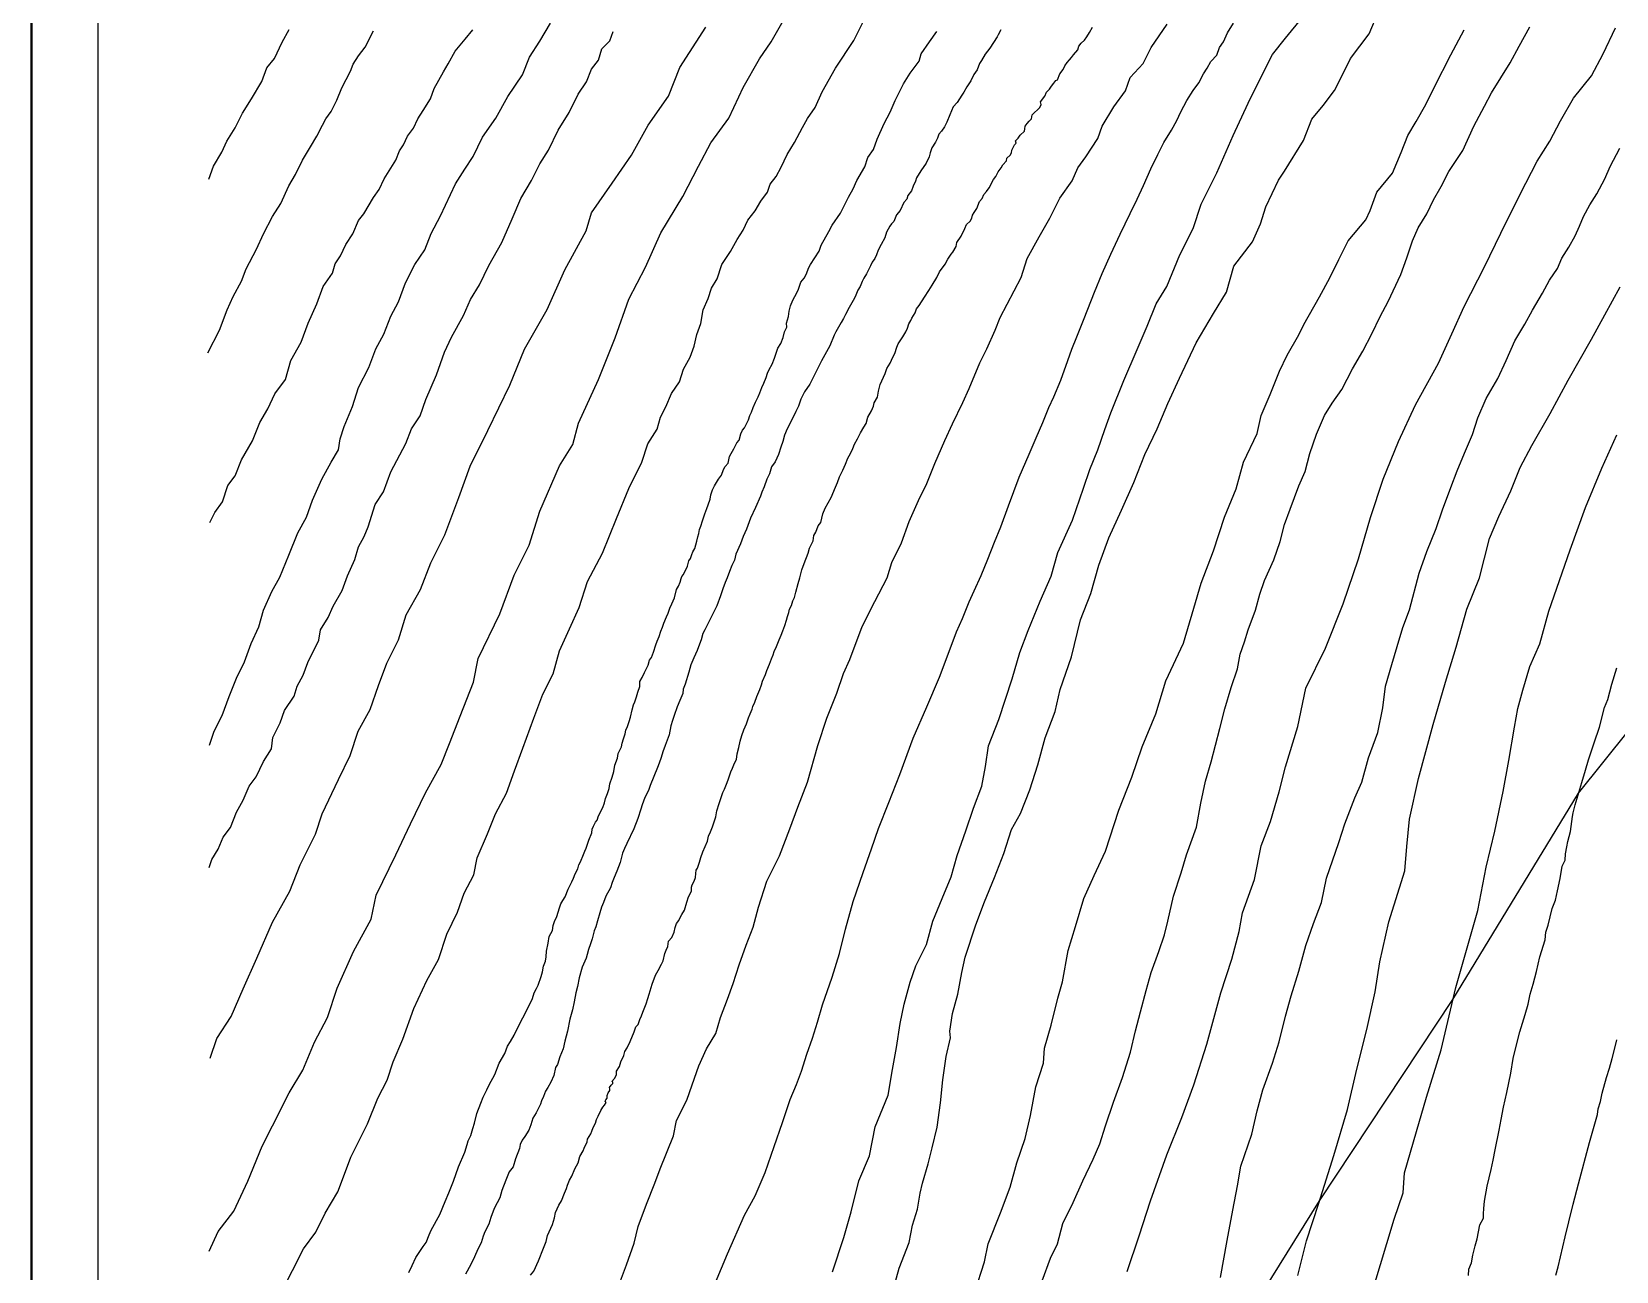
# Model space of a CAD drawing. Header units: millimetres. Extents: x 19067981 to 38137102, y 2652003 to 2652615.
# Drawn here: x 19068207.61 to 19068219.54, y 2652470.02 to 2652479.36 of the extents above; entities that cross this region are included whole.
import ezdxf

# ---------------------------------------------------------------- set-up
doc = ezdxf.new("R2010")
doc.units = ezdxf.units.MM

msp = doc.modelspace()

# ---------------------------------------------------------------- linework, layer by layer
at = {"color": 0, "lineweight": 40, "ltscale": 0.2}
msp.add_lwpolyline([(19068207.614, 2652493.739), (19068228.614, 2652493.739), (19068228.614, 2652464.039), (19068207.614, 2652464.039), (19068207.614, 2652493.739)], dxfattribs=at)
for points in [[(19068208.114, 2652465.013), (19068208.114, 2652493.532), (19068228.327, 2652493.532), (19068228.327, 2652465.013), (19068208.114, 2652465.013)], [(19068208.114, 2652465.013), (19068208.114, 2652493.532), (19068228.327, 2652493.532), (19068228.327, 2652465.013), (19068208.114, 2652465.013)], [(19068208.114, 2652465.013), (19068208.114, 2652493.532), (19068228.327, 2652493.532), (19068228.327, 2652465.013), (19068208.114, 2652465.013)], [(19068208.95, 2652470.176), (19068209.019, 2652470.322), (19068209.137, 2652470.476), (19068209.241, 2652470.701), (19068209.349, 2652470.966), (19068209.428, 2652471.118), (19068209.554, 2652471.367), (19068209.656, 2652471.539), (19068209.744, 2652471.749), (19068209.841, 2652471.935), (19068209.913, 2652472.157), (19068210.036, 2652472.433), (19068210.169, 2652472.675), (19068210.208, 2652472.856), (19068210.355, 2652473.161), (19068210.467, 2652473.394), (19068210.58, 2652473.628), (19068210.698, 2652473.842), (19068210.759, 2652473.999), (19068210.84, 2652474.205), (19068210.941, 2652474.462), (19068210.976, 2652474.64), (19068211.138, 2652474.976), (19068211.246, 2652475.267), (19068211.359, 2652475.493), (19068211.44, 2652475.749), (19068211.588, 2652476.09), (19068211.688, 2652476.251), (19068211.73, 2652476.411), (19068211.882, 2652476.742), (19068212.006, 2652477.055), (19068212.109, 2652477.345), (19068212.235, 2652477.587), (19068212.352, 2652477.846), (19068212.516, 2652478.12), (19068212.634, 2652478.349), (19068212.728, 2652478.524), (19068212.862, 2652478.71), (19068212.938, 2652478.87), (19068212.972, 2652478.941), (19068213.093, 2652479.156), (19068213.182, 2652479.285), (19068213.272, 2652479.442)], [(19068208.952, 2652473.986), (19068208.987, 2652474.091), (19068209.048, 2652474.209), (19068209.102, 2652474.352), (19068209.155, 2652474.491), (19068209.216, 2652474.614), (19068209.266, 2652474.753), (19068209.325, 2652474.878), (19068209.359, 2652475.003), (19068209.421, 2652475.145), (19068209.482, 2652475.253), (19068209.549, 2652475.418), (19068209.619, 2652475.586), (19068209.684, 2652475.705), (19068209.729, 2652475.833), (19068209.798, 2652475.99), (19068209.87, 2652476.117), (19068209.923, 2652476.211), (19068209.936, 2652476.294), (19068209.967, 2652476.388), (19068210.03, 2652476.538), (19068210.074, 2652476.68), (19068210.153, 2652476.831), (19068210.206, 2652476.971), (19068210.265, 2652477.082), (19068210.319, 2652477.218), (19068210.377, 2652477.325), (19068210.429, 2652477.47), (19068210.499, 2652477.606), (19068210.573, 2652477.718), (19068210.621, 2652477.841), (19068210.691, 2652477.973), (19068210.805, 2652478.216), (19068210.876, 2652478.325), (19068210.938, 2652478.42), (19068211.008, 2652478.567), (19068211.108, 2652478.71), (19068211.2, 2652478.873), (19068211.309, 2652479.037), (19068211.362, 2652479.168), (19068211.441, 2652479.29), (19068211.521, 2652479.426)], [(19068209.497, 2652469.871), (19068209.578, 2652470.029), (19068209.661, 2652470.192), (19068209.753, 2652470.319), (19068209.823, 2652470.46), (19068209.919, 2652470.623), (19068209.969, 2652470.755), (19068210.017, 2652470.883), (19068210.143, 2652471.133), (19068210.221, 2652471.327), (19068210.291, 2652471.462), (19068210.337, 2652471.602), (19068210.409, 2652471.772), (19068210.492, 2652472.002), (19068210.589, 2652472.215), (19068210.678, 2652472.371), (19068210.741, 2652472.562), (19068210.82, 2652472.728), (19068210.871, 2652472.871), (19068210.942, 2652473.01), (19068210.968, 2652473.137), (19068211.045, 2652473.319), (19068211.107, 2652473.468), (19068211.188, 2652473.624), (19068211.25, 2652473.793), (19068211.312, 2652473.964), (19068211.395, 2652474.189), (19068211.462, 2652474.37), (19068211.54, 2652474.523), (19068211.587, 2652474.698), (19068211.663, 2652474.863), (19068211.737, 2652475.024), (19068211.798, 2652475.22), (19068211.911, 2652475.432), (19068212.017, 2652475.693), (19068212.109, 2652475.921), (19068212.208, 2652476.119), (19068212.252, 2652476.257), (19068212.323, 2652476.367), (19068212.348, 2652476.458), (19068212.389, 2652476.534), (19068212.432, 2652476.635), (19068212.491, 2652476.724), (19068212.522, 2652476.818), (19068212.572, 2652476.91), (19068212.603, 2652476.993), (19068212.623, 2652477.08), (19068212.653, 2652477.162), (19068212.669, 2652477.266), (19068212.708, 2652477.352), (19068212.733, 2652477.43), (19068212.774, 2652477.499), (19068212.81, 2652477.607), (19068212.876, 2652477.706), (19068212.925, 2652477.796), (19068212.972, 2652477.867), (19068213.006, 2652477.942), (19068213.061, 2652478.012), (19068213.104, 2652478.085), (19068213.153, 2652478.152), (19068213.173, 2652478.212), (19068213.219, 2652478.269), (19068213.258, 2652478.34), (19068213.301, 2652478.436), (19068213.357, 2652478.527), (19068213.417, 2652478.64), (19068213.456, 2652478.706), (19068213.512, 2652478.789), (19068213.566, 2652478.907), (19068213.667, 2652479.087), (19068213.803, 2652479.294), (19068213.872, 2652479.429)], [(19068212.018, 2652469.87), (19068212.093, 2652470.073), (19068212.151, 2652470.234), (19068212.18, 2652470.362), (19068212.244, 2652470.529), (19068212.306, 2652470.688), (19068212.345, 2652470.794), (19068212.447, 2652471.043), (19068212.469, 2652471.159), (19068212.546, 2652471.312), (19068212.586, 2652471.428), (19068212.636, 2652471.571), (19068212.695, 2652471.699), (19068212.765, 2652471.815), (19068212.801, 2652471.935), (19068212.853, 2652472.073), (19068212.895, 2652472.192), (19068212.942, 2652472.332), (19068212.993, 2652472.481), (19068213.045, 2652472.616), (19068213.087, 2652472.765), (19068213.148, 2652472.963), (19068213.244, 2652473.154), (19068213.322, 2652473.356), (19068213.383, 2652473.52), (19068213.456, 2652473.709), (19068213.534, 2652473.984), (19068213.6, 2652474.19), (19068213.676, 2652474.379), (19068213.727, 2652474.526), (19068213.775, 2652474.632), (19068213.866, 2652474.881), (19068213.961, 2652475.069), (19068214.054, 2652475.246), (19068214.089, 2652475.362), (19068214.163, 2652475.51), (19068214.22, 2652475.671), (19068214.29, 2652475.829), (19068214.353, 2652475.957), (19068214.413, 2652476.107), (19068214.49, 2652476.282), (19068214.546, 2652476.406), (19068214.624, 2652476.567), (19068214.673, 2652476.672), (19068214.752, 2652476.867), (19068214.806, 2652476.971), (19068214.869, 2652477.113), (19068214.906, 2652477.207), (19068215.063, 2652477.509), (19068215.11, 2652477.652), (19068215.199, 2652477.816), (19068215.281, 2652477.955), (19068215.355, 2652478.108), (19068215.448, 2652478.237), (19068215.49, 2652478.335), (19068215.551, 2652478.419), (19068215.642, 2652478.557), (19068215.674, 2652478.649), (19068215.762, 2652478.795), (19068215.849, 2652478.915), (19068215.885, 2652479.015), (19068215.982, 2652479.122), (19068216.043, 2652479.242), (19068216.164, 2652479.417)], [(19068212.763, 2652469.94), (19068212.854, 2652470.155), (19068212.982, 2652470.445), (19068213.062, 2652470.591), (19068213.137, 2652470.767), (19068213.204, 2652470.963), (19068213.267, 2652471.145), (19068213.326, 2652471.318), (19068213.372, 2652471.431), (19068213.409, 2652471.531), (19068213.451, 2652471.658), (19068213.492, 2652471.78), (19068213.53, 2652471.901), (19068213.568, 2652472.03), (19068213.642, 2652472.24), (19068213.695, 2652472.417), (19068213.742, 2652472.6), (19068213.8, 2652472.81), (19068213.874, 2652473.027), (19068213.936, 2652473.206), (19068213.989, 2652473.358), (19068214.068, 2652473.555), (19068214.151, 2652473.766), (19068214.252, 2652474.038), (19068214.354, 2652474.275), (19068214.448, 2652474.498), (19068214.545, 2652474.753), (19068214.577, 2652474.839), (19068214.622, 2652474.941), (19068214.672, 2652475.065), (19068214.709, 2652475.149), (19068214.763, 2652475.264), (19068214.812, 2652475.388), (19068214.862, 2652475.515), (19068214.91, 2652475.631), (19068214.969, 2652475.789), (19068215.05, 2652476.005), (19068215.123, 2652476.178), (19068215.178, 2652476.302), (19068215.228, 2652476.418), (19068215.273, 2652476.531), (19068215.311, 2652476.61), (19068215.362, 2652476.736), (19068215.416, 2652476.884), (19068215.446, 2652476.969), (19068215.484, 2652477.063), (19068215.538, 2652477.201), (19068215.615, 2652477.4), (19068215.675, 2652477.54), (19068215.739, 2652477.685), (19068215.81, 2652477.835), (19068215.884, 2652477.992), (19068215.937, 2652478.099), (19068215.985, 2652478.203), (19068216.041, 2652478.328), (19068216.092, 2652478.436), (19068216.137, 2652478.525), (19068216.197, 2652478.619), (19068216.235, 2652478.692), (19068216.266, 2652478.756), (19068216.311, 2652478.843), (19068216.36, 2652478.917), (19068216.401, 2652478.975), (19068216.436, 2652479.044), (19068216.465, 2652479.087), (19068216.493, 2652479.136), (19068216.536, 2652479.183), (19068216.556, 2652479.241), (19068216.587, 2652479.284), (19068216.618, 2652479.353), (19068216.663, 2652479.425)], [(19068213.643, 2652470.019), (19068213.728, 2652470.279), (19068213.784, 2652470.472), (19068213.843, 2652470.706), (19068213.922, 2652470.893), (19068213.966, 2652471.112), (19068214.062, 2652471.351), (19068214.095, 2652471.543), (19068214.125, 2652471.708), (19068214.154, 2652471.89), (19068214.184, 2652472.036), (19068214.228, 2652472.202), (19068214.271, 2652472.324), (19068214.35, 2652472.484), (19068214.398, 2652472.66), (19068214.469, 2652472.832), (19068214.536, 2652472.994), (19068214.583, 2652473.155), (19068214.648, 2652473.342), (19068214.705, 2652473.511), (19068214.769, 2652473.677), (19068214.795, 2652473.825), (19068214.817, 2652473.982), (19068214.897, 2652474.18), (19068214.995, 2652474.485), (19068215.055, 2652474.685), (19068215.116, 2652474.849), (19068215.208, 2652475.07), (19068215.29, 2652475.259), (19068215.34, 2652475.438), (19068215.451, 2652475.682), (19068215.533, 2652475.923), (19068215.582, 2652476.063), (19068215.641, 2652476.21), (19068215.694, 2652476.364), (19068215.738, 2652476.489), (19068215.838, 2652476.733), (19068215.937, 2652476.968), (19068216.012, 2652477.142), (19068216.081, 2652477.31), (19068216.161, 2652477.441), (19068216.259, 2652477.679), (19068216.359, 2652477.878), (19068216.418, 2652478.062), (19068216.536, 2652478.298), (19068216.659, 2652478.58), (19068216.774, 2652478.823), (19068216.858, 2652478.996), (19068216.957, 2652479.19), (19068217.055, 2652479.311), (19068217.18, 2652479.466)], [(19068208.941, 2652476.941), (19068209.027, 2652477.112), (19068209.087, 2652477.266), (19068209.132, 2652477.365), (19068209.193, 2652477.482), (19068209.229, 2652477.575), (19068209.306, 2652477.723), (19068209.359, 2652477.839), (19068209.427, 2652477.968), (19068209.489, 2652478.067), (19068209.549, 2652478.201), (19068209.6, 2652478.284), (19068209.653, 2652478.392), (19068209.714, 2652478.494), (19068209.762, 2652478.575), (19068209.803, 2652478.657), (19068209.829, 2652478.705), (19068209.868, 2652478.759), (19068209.911, 2652478.845), (19068209.949, 2652478.937), (19068210.014, 2652479.064), (19068210.035, 2652479.117), (19068210.074, 2652479.179), (19068210.125, 2652479.245), (19068210.187, 2652479.368)], [(19068208.949, 2652478.25), (19068208.984, 2652478.347), (19068209.045, 2652478.453), (19068209.083, 2652478.537), (19068209.145, 2652478.636), (19068209.201, 2652478.746), (19068209.268, 2652478.856), (19068209.346, 2652478.986), (19068209.385, 2652479.088), (19068209.442, 2652479.159), (19068209.5, 2652479.282), (19068209.554, 2652479.377)], [(19068208.955, 2652475.665), (19068208.994, 2652475.74), (19068209.05, 2652475.819), (19068209.092, 2652475.943), (19068209.145, 2652476.015), (19068209.193, 2652476.135), (19068209.276, 2652476.278), (19068209.331, 2652476.417), (19068209.391, 2652476.521), (19068209.445, 2652476.633), (19068209.524, 2652476.742), (19068209.565, 2652476.884), (19068209.644, 2652477.022), (19068209.696, 2652477.165), (19068209.762, 2652477.31), (19068209.808, 2652477.441), (19068209.879, 2652477.543), (19068209.898, 2652477.613), (19068209.94, 2652477.672), (19068209.98, 2652477.757), (19068210.033, 2652477.839), (19068210.074, 2652477.939), (19068210.115, 2652477.988), (19068210.187, 2652478.113), (19068210.23, 2652478.173), (19068210.269, 2652478.253), (19068210.356, 2652478.393), (19068210.383, 2652478.464), (19068210.414, 2652478.508), (19068210.443, 2652478.575), (19068210.49, 2652478.634), (19068210.522, 2652478.705), (19068210.562, 2652478.767), (19068210.618, 2652478.854), (19068210.645, 2652478.933), (19068210.715, 2652479.058), (19068210.75, 2652479.119), (19068210.803, 2652479.214), (19068210.877, 2652479.304), (19068210.936, 2652479.376)], [(19068208.959, 2652471.628), (19068209.007, 2652471.778), (19068209.117, 2652471.943), (19068209.207, 2652472.15), (19068209.309, 2652472.381), (19068209.427, 2652472.653), (19068209.559, 2652472.886), (19068209.635, 2652473.086), (19068209.752, 2652473.317), (19068209.802, 2652473.468), (19068209.925, 2652473.728), (19068210.011, 2652473.908), (19068210.072, 2652474.093), (19068210.162, 2652474.254), (19068210.226, 2652474.435), (19068210.287, 2652474.605), (19068210.376, 2652474.779), (19068210.434, 2652474.968), (19068210.542, 2652475.158), (19068210.619, 2652475.361), (19068210.725, 2652475.57), (19068210.829, 2652475.853), (19068210.915, 2652476.087), (19068211.048, 2652476.358), (19068211.215, 2652476.697), (19068211.324, 2652476.969), (19068211.496, 2652477.268), (19068211.627, 2652477.566), (19068211.788, 2652477.862), (19068211.828, 2652477.996), (19068211.985, 2652478.221), (19068212.131, 2652478.431), (19068212.256, 2652478.658), (19068212.409, 2652478.876), (19068212.493, 2652479.091), (19068212.689, 2652479.396)], [(19068210.453, 2652470.014), (19068210.478, 2652470.066), (19068210.507, 2652470.126), (19068210.562, 2652470.209), (19068210.583, 2652470.24), (19068210.607, 2652470.298), (19068210.622, 2652470.332), (19068210.687, 2652470.452), (19068210.727, 2652470.548), (19068210.754, 2652470.614), (19068210.791, 2652470.702), (19068210.828, 2652470.81), (19068210.875, 2652470.92), (19068210.892, 2652470.978), (19068210.901, 2652471.006), (19068210.92, 2652471.047), (19068210.936, 2652471.099), (19068210.949, 2652471.139), (19068210.965, 2652471.211), (19068210.996, 2652471.291), (19068211.014, 2652471.336), (19068211.042, 2652471.389), (19068211.058, 2652471.429), (19068211.1, 2652471.505), (19068211.135, 2652471.592), (19068211.177, 2652471.664), (19068211.196, 2652471.718), (19068211.218, 2652471.754), (19068211.247, 2652471.802), (19068211.29, 2652471.889), (19068211.312, 2652471.933), (19068211.366, 2652472.041), (19068211.384, 2652472.078), (19068211.397, 2652472.12), (19068211.415, 2652472.154), (19068211.427, 2652472.179), (19068211.451, 2652472.243), (19068211.459, 2652472.278), (19068211.468, 2652472.321), (19068211.483, 2652472.359), (19068211.487, 2652472.391), (19068211.49, 2652472.434), (19068211.502, 2652472.496), (19068211.511, 2652472.546), (19068211.536, 2652472.59), (19068211.54, 2652472.629), (19068211.551, 2652472.658), (19068211.569, 2652472.697), (19068211.588, 2652472.76), (19068211.598, 2652472.791), (19068211.613, 2652472.817), (19068211.631, 2652472.845), (19068211.653, 2652472.903), (19068211.668, 2652472.932), (19068211.681, 2652472.956), (19068211.693, 2652472.984), (19068211.705, 2652473.017), (19068211.726, 2652473.054), (19068211.733, 2652473.085), (19068211.746, 2652473.107), (19068211.769, 2652473.163), (19068211.778, 2652473.189), (19068211.789, 2652473.21), (19068211.799, 2652473.242), (19068211.809, 2652473.271), (19068211.832, 2652473.326), (19068211.833, 2652473.354), (19068211.845, 2652473.376), (19068211.86, 2652473.407), (19068211.871, 2652473.421), (19068211.882, 2652473.453), (19068211.914, 2652473.517), (19068211.927, 2652473.553), (19068211.934, 2652473.584), (19068211.949, 2652473.623), (19068211.962, 2652473.659), (19068211.967, 2652473.696), (19068211.984, 2652473.746), (19068211.997, 2652473.789), (19068212.005, 2652473.837), (19068212.025, 2652473.888), (19068212.031, 2652473.923), (19068212.055, 2652473.973), (19068212.06, 2652474.001), (19068212.069, 2652474.033), (19068212.083, 2652474.072), (19068212.087, 2652474.099), (19068212.099, 2652474.128), (19068212.113, 2652474.164), (19068212.122, 2652474.198), (19068212.136, 2652474.252), (19068212.146, 2652474.29), (19068212.155, 2652474.314), (19068212.169, 2652474.351), (19068212.178, 2652474.385), (19068212.194, 2652474.428), (19068212.193, 2652474.465), (19068212.21, 2652474.496), (19068212.227, 2652474.535), (19068212.255, 2652474.588), (19068212.266, 2652474.626), (19068212.281, 2652474.648), (19068212.295, 2652474.687), (19068212.313, 2652474.743), (19068212.324, 2652474.77), (19068212.338, 2652474.804), (19068212.351, 2652474.845), (19068212.364, 2652474.876), (19068212.373, 2652474.905), (19068212.394, 2652474.952), (19068212.406, 2652474.98), (19068212.419, 2652475.019), (19068212.433, 2652475.05), (19068212.453, 2652475.097), (19068212.47, 2652475.16), (19068212.484, 2652475.184), (19068212.496, 2652475.215), (19068212.503, 2652475.241), (19068212.508, 2652475.256), (19068212.521, 2652475.273), (19068212.552, 2652475.335), (19068212.563, 2652475.375), (19068212.574, 2652475.393), (19068212.585, 2652475.423), (19068212.593, 2652475.443), (19068212.606, 2652475.469), (19068212.622, 2652475.522), (19068212.629, 2652475.555), (19068212.637, 2652475.58), (19068212.642, 2652475.611), (19068212.651, 2652475.636), (19068212.665, 2652475.676), (19068212.683, 2652475.73), (19068212.698, 2652475.768), (19068212.708, 2652475.798), (19068212.722, 2652475.839), (19068212.728, 2652475.871), (19068212.741, 2652475.909), (19068212.756, 2652475.941), (19068212.771, 2652475.964), (19068212.785, 2652475.989), (19068212.809, 2652476.021), (19068212.823, 2652476.062), (19068212.835, 2652476.085), (19068212.857, 2652476.111), (19068212.868, 2652476.162), (19068212.88, 2652476.184), (19068212.901, 2652476.219), (19068212.922, 2652476.265), (19068212.941, 2652476.284), (19068212.954, 2652476.332), (19068212.967, 2652476.36), (19068212.981, 2652476.377), (19068213.012, 2652476.436), (19068213.021, 2652476.47), (19068213.034, 2652476.496), (19068213.046, 2652476.529), (19068213.064, 2652476.57), (19068213.083, 2652476.611), (19068213.096, 2652476.64), (19068213.111, 2652476.68), (19068213.126, 2652476.713), (19068213.143, 2652476.756), (19068213.154, 2652476.788), (19068213.167, 2652476.817), (19068213.189, 2652476.857), (19068213.206, 2652476.901), (19068213.22, 2652476.94), (19068213.232, 2652476.976), (19068213.254, 2652477.013), (19068213.273, 2652477.058), (19068213.282, 2652477.099), (19068213.299, 2652477.135), (19068213.297, 2652477.165), (19068213.311, 2652477.215), (19068213.318, 2652477.256), (19068213.327, 2652477.295), (19068213.344, 2652477.338), (19068213.359, 2652477.366), (19068213.385, 2652477.414), (19068213.405, 2652477.473), (19068213.431, 2652477.504), (19068213.447, 2652477.538), (19068213.463, 2652477.58), (19068213.479, 2652477.606), (19068213.544, 2652477.708), (19068213.557, 2652477.753), (19068213.617, 2652477.857), (19068213.642, 2652477.904), (19068213.705, 2652477.993), (19068213.763, 2652478.114), (19068213.798, 2652478.176), (19068213.826, 2652478.239), (19068213.887, 2652478.342), (19068213.909, 2652478.413), (19068213.951, 2652478.473), (19068213.979, 2652478.551), (19068214.033, 2652478.67), (19068214.078, 2652478.754), (19068214.116, 2652478.842), (19068214.179, 2652478.967), (19068214.229, 2652479.048), (19068214.295, 2652479.139), (19068214.312, 2652479.193), (19068214.375, 2652479.285), (19068214.428, 2652479.362)], [(19068211.37, 2652469.994), (19068211.394, 2652470.025), (19068211.431, 2652470.102), (19068211.467, 2652470.198), (19068211.487, 2652470.247), (19068211.497, 2652470.294), (19068211.535, 2652470.377), (19068211.551, 2652470.427), (19068211.559, 2652470.466), (19068211.582, 2652470.522), (19068211.603, 2652470.554), (19068211.625, 2652470.612), (19068211.64, 2652470.647), (19068211.649, 2652470.671), (19068211.664, 2652470.71), (19068211.681, 2652470.74), (19068211.703, 2652470.794), (19068211.728, 2652470.841), (19068211.742, 2652470.887), (19068211.767, 2652470.931), (19068211.774, 2652470.952), (19068211.797, 2652470.999), (19068211.798, 2652471.019), (19068211.823, 2652471.059), (19068211.831, 2652471.078), (19068211.841, 2652471.107), (19068211.86, 2652471.14), (19068211.867, 2652471.166), (19068211.878, 2652471.193), (19068211.9, 2652471.235), (19068211.914, 2652471.259), (19068211.927, 2652471.274), (19068211.94, 2652471.296), (19068211.931, 2652471.305), (19068211.936, 2652471.316), (19068211.947, 2652471.328), (19068211.948, 2652471.348), (19068211.955, 2652471.367), (19068211.967, 2652471.384), (19068211.967, 2652471.399), (19068211.964, 2652471.407), (19068211.978, 2652471.425), (19068211.989, 2652471.437), (19068211.989, 2652471.447), (19068211.982, 2652471.454), (19068212.002, 2652471.476), (19068212.017, 2652471.503), (19068212.016, 2652471.531), (19068212.04, 2652471.566), (19068212.05, 2652471.6), (19068212.072, 2652471.648), (19068212.081, 2652471.679), (19068212.098, 2652471.707), (19068212.121, 2652471.754), (19068212.15, 2652471.828), (19068212.163, 2652471.865), (19068212.181, 2652471.883), (19068212.194, 2652471.92), (19068212.206, 2652471.947), (19068212.215, 2652471.976), (19068212.225, 2652472), (19068212.24, 2652472.037), (19068212.253, 2652472.078), (19068212.263, 2652472.11), (19068212.287, 2652472.185), (19068212.311, 2652472.255), (19068212.33, 2652472.288), (19068212.357, 2652472.337), (19068212.368, 2652472.362), (19068212.38, 2652472.417), (19068212.39, 2652472.442), (19068212.404, 2652472.47), (19068212.41, 2652472.509), (19068212.434, 2652472.537), (19068212.451, 2652472.579), (19068212.459, 2652472.613), (19068212.468, 2652472.642), (19068212.486, 2652472.665), (19068212.497, 2652472.689), (19068212.509, 2652472.712), (19068212.529, 2652472.743), (19068212.546, 2652472.803), (19068212.559, 2652472.843), (19068212.582, 2652472.886), (19068212.582, 2652472.918), (19068212.587, 2652472.935), (19068212.603, 2652472.963), (19068212.612, 2652472.99), (19068212.614, 2652473.021), (19068212.617, 2652473.045), (19068212.627, 2652473.059), (19068212.641, 2652473.105), (19068212.652, 2652473.14), (19068212.668, 2652473.182), (19068212.702, 2652473.264), (19068212.711, 2652473.301), (19068212.725, 2652473.334), (19068212.74, 2652473.371), (19068212.75, 2652473.401), (19068212.764, 2652473.446), (19068212.773, 2652473.493), (19068212.79, 2652473.546), (19068212.802, 2652473.584), (19068212.818, 2652473.629), (19068212.831, 2652473.654), (19068212.846, 2652473.692), (19068212.857, 2652473.725), (19068212.867, 2652473.755), (19068212.878, 2652473.785), (19068212.89, 2652473.812), (19068212.906, 2652473.851), (19068212.92, 2652473.879), (19068212.927, 2652473.92), (19068212.938, 2652473.97), (19068212.949, 2652474.017), (19068212.962, 2652474.059), (19068212.977, 2652474.101), (19068212.995, 2652474.146), (19068213.011, 2652474.192), (19068213.024, 2652474.222), (19068213.039, 2652474.257), (19068213.044, 2652474.279), (19068213.058, 2652474.31), (19068213.074, 2652474.354), (19068213.096, 2652474.406), (19068213.11, 2652474.441), (19068213.116, 2652474.468), (19068213.139, 2652474.518), (19068213.15, 2652474.549), (19068213.17, 2652474.597), (19068213.185, 2652474.636), (19068213.196, 2652474.667), (19068213.205, 2652474.691), (19068213.221, 2652474.73), (19068213.241, 2652474.779), (19068213.256, 2652474.816), (19068213.269, 2652474.848), (19068213.284, 2652474.888), (19068213.296, 2652474.929), (19068213.305, 2652474.956), (19068213.314, 2652474.987), (19068213.32, 2652475.01), (19068213.336, 2652475.039), (19068213.345, 2652475.073), (19068213.358, 2652475.099), (19068213.368, 2652475.139), (19068213.386, 2652475.205), (19068213.397, 2652475.247), (19068213.413, 2652475.307), (19068213.429, 2652475.356), (19068213.461, 2652475.433), (19068213.47, 2652475.47), (19068213.499, 2652475.526), (19068213.504, 2652475.565), (19068213.517, 2652475.59), (19068213.535, 2652475.639), (19068213.556, 2652475.665), (19068213.571, 2652475.728), (19068213.588, 2652475.772), (19068213.611, 2652475.812), (19068213.633, 2652475.853), (19068213.666, 2652475.929), (19068213.68, 2652475.966), (19068213.696, 2652476.009), (19068213.722, 2652476.057), (19068213.741, 2652476.104), (19068213.759, 2652476.148), (19068213.778, 2652476.184), (19068213.797, 2652476.222), (19068213.81, 2652476.254), (19068213.832, 2652476.295), (19068213.854, 2652476.339), (19068213.88, 2652476.383), (19068213.897, 2652476.41), (19068213.91, 2652476.458), (19068213.936, 2652476.504), (19068213.953, 2652476.539), (19068213.958, 2652476.565), (19068213.982, 2652476.609), (19068213.991, 2652476.653), (19068214.003, 2652476.704), (19068214.039, 2652476.786), (19068214.053, 2652476.823), (19068214.077, 2652476.864), (19068214.097, 2652476.908), (19068214.112, 2652476.938), (19068214.129, 2652476.984), (19068214.139, 2652477.009), (19068214.173, 2652477.063), (19068214.195, 2652477.1), (19068214.208, 2652477.127), (19068214.218, 2652477.16), (19068214.233, 2652477.185), (19068214.24, 2652477.204), (19068214.265, 2652477.243), (19068214.277, 2652477.273), (19068214.295, 2652477.299), (19068214.336, 2652477.36), (19068214.368, 2652477.412), (19068214.394, 2652477.451), (19068214.43, 2652477.509), (19068214.449, 2652477.552), (19068214.492, 2652477.609), (19068214.513, 2652477.647), (19068214.537, 2652477.686), (19068214.55, 2652477.7), (19068214.574, 2652477.743), (19068214.579, 2652477.773), (19068214.611, 2652477.821), (19068214.641, 2652477.879), (19068214.652, 2652477.909), (19068214.68, 2652477.933), (19068214.692, 2652477.955), (19068214.698, 2652477.98), (19068214.711, 2652478), (19068214.731, 2652478.029), (19068214.751, 2652478.081), (19068214.77, 2652478.104), (19068214.783, 2652478.134), (19068214.803, 2652478.158), (19068214.822, 2652478.184), (19068214.855, 2652478.248), (19068214.874, 2652478.269), (19068214.892, 2652478.305), (19068214.914, 2652478.336), (19068214.926, 2652478.358), (19068214.954, 2652478.387), (19068214.956, 2652478.407), (19068214.98, 2652478.432), (19068214.99, 2652478.448), (19068214.993, 2652478.468), (19068215.003, 2652478.488), (19068215.013, 2652478.508), (19068215.027, 2652478.521), (19068215.022, 2652478.538), (19068215.041, 2652478.559), (19068215.057, 2652478.582), (19068215.089, 2652478.612), (19068215.091, 2652478.628), (19068215.094, 2652478.649), (19068215.109, 2652478.669), (19068215.124, 2652478.687), (19068215.142, 2652478.705), (19068215.147, 2652478.735), (19068215.165, 2652478.753), (19068215.187, 2652478.773), (19068215.205, 2652478.791), (19068215.215, 2652478.812), (19068215.209, 2652478.833), (19068215.243, 2652478.875), (19068215.255, 2652478.905), (19068215.277, 2652478.928), (19068215.293, 2652478.951), (19068215.309, 2652478.973), (19068215.326, 2652478.993), (19068215.337, 2652478.999), (19068215.356, 2652479.044), (19068215.381, 2652479.075), (19068215.392, 2652479.104), (19068215.411, 2652479.128), (19068215.427, 2652479.149), (19068215.444, 2652479.166), (19068215.458, 2652479.186), (19068215.491, 2652479.223), (19068215.498, 2652479.251), (19068215.516, 2652479.275), (19068215.542, 2652479.296), (19068215.559, 2652479.321), (19068215.578, 2652479.356), (19068215.601, 2652479.395)], [(19068214.715, 2652469.869), (19068214.789, 2652470.094), (19068214.815, 2652470.23), (19068214.908, 2652470.464), (19068214.982, 2652470.657), (19068215.032, 2652470.84), (19068215.093, 2652471.024), (19068215.134, 2652471.197), (19068215.174, 2652471.412), (19068215.232, 2652471.592), (19068215.24, 2652471.705), (19068215.29, 2652471.878), (19068215.34, 2652472.081), (19068215.374, 2652472.205), (19068215.419, 2652472.439), (19068215.473, 2652472.62), (19068215.535, 2652472.831), (19068215.614, 2652473.004), (19068215.698, 2652473.189), (19068215.799, 2652473.497), (19068215.898, 2652473.746), (19068215.976, 2652473.973), (19068216.078, 2652474.223), (19068216.154, 2652474.47), (19068216.287, 2652474.755), (19068216.364, 2652475.019), (19068216.42, 2652475.208), (19068216.512, 2652475.451), (19068216.595, 2652475.704), (19068216.683, 2652475.917), (19068216.737, 2652476.118), (19068216.84, 2652476.334), (19068216.871, 2652476.471), (19068216.939, 2652476.628), (19068217.009, 2652476.803), (19068217.067, 2652476.923), (19068217.155, 2652477.078), (19068217.192, 2652477.154), (19068217.309, 2652477.364), (19068217.389, 2652477.507), (19068217.456, 2652477.645), (19068217.526, 2652477.786), (19068217.66, 2652477.943), (19068217.692, 2652478.013), (19068217.742, 2652478.152), (19068217.86, 2652478.295), (19068217.926, 2652478.45), (19068217.974, 2652478.58), (19068218.039, 2652478.685), (19068218.111, 2652478.813), (19068218.177, 2652478.946), (19068218.298, 2652479.186), (19068218.399, 2652479.375)], [(19068215.16, 2652469.781), (19068215.286, 2652470.123), (19068215.337, 2652470.231), (19068215.377, 2652470.383), (19068215.456, 2652470.542), (19068215.529, 2652470.706), (19068215.606, 2652470.868), (19068215.657, 2652470.983), (19068215.7, 2652471.12), (19068215.759, 2652471.297), (19068215.828, 2652471.483), (19068215.886, 2652471.675), (19068215.926, 2652471.834), (19068215.962, 2652471.978), (19068216.004, 2652472.139), (19068216.044, 2652472.273), (19068216.101, 2652472.431), (19068216.144, 2652472.558), (19068216.169, 2652472.661), (19068216.211, 2652472.85), (19068216.269, 2652473.024), (19068216.31, 2652473.16), (19068216.383, 2652473.368), (19068216.417, 2652473.55), (19068216.452, 2652473.716), (19068216.495, 2652473.86), (19068216.561, 2652474.111), (19068216.597, 2652474.259), (19068216.644, 2652474.42), (19068216.693, 2652474.562), (19068216.713, 2652474.673), (19068216.745, 2652474.764), (19068216.774, 2652474.856), (19068216.828, 2652475.004), (19068216.862, 2652475.125), (19068216.897, 2652475.227), (19068216.967, 2652475.383), (19068217.014, 2652475.521), (19068217.046, 2652475.648), (19068217.089, 2652475.763), (19068217.154, 2652475.94), (19068217.202, 2652476.047), (19068217.238, 2652476.184), (19068217.288, 2652476.328), (19068217.349, 2652476.469), (19068217.406, 2652476.563), (19068217.478, 2652476.665), (19068217.558, 2652476.821), (19068217.637, 2652476.954), (19068217.703, 2652477.086), (19068217.767, 2652477.216), (19068217.826, 2652477.329), (19068217.923, 2652477.533), (19068217.968, 2652477.658), (19068218.01, 2652477.786), (19068218.052, 2652477.883), (19068218.118, 2652477.99), (19068218.169, 2652478.094), (19068218.227, 2652478.196), (19068218.284, 2652478.307), (19068218.389, 2652478.467), (19068218.472, 2652478.65), (19068218.552, 2652478.8), (19068218.605, 2652478.901), (19068218.745, 2652479.127), (19068218.813, 2652479.252), (19068218.895, 2652479.398)], [(19068215.862, 2652470.022), (19068215.952, 2652470.29), (19068216.039, 2652470.555), (19068216.161, 2652470.901), (19068216.273, 2652471.183), (19068216.363, 2652471.428), (19068216.461, 2652471.735), (19068216.567, 2652472.12), (19068216.65, 2652472.375), (19068216.706, 2652472.584), (19068216.73, 2652472.723), (19068216.821, 2652472.975), (19068216.87, 2652473.227), (19068216.94, 2652473.411), (19068217.006, 2652473.635), (19068217.055, 2652473.823), (19068217.146, 2652474.127), (19068217.208, 2652474.416), (19068217.355, 2652474.716), (19068217.489, 2652475.052), (19068217.604, 2652475.391), (19068217.695, 2652475.701), (19068217.789, 2652475.991), (19068217.904, 2652476.273), (19068218.032, 2652476.549), (19068218.207, 2652476.863), (19068218.306, 2652477.085), (19068218.4, 2652477.29), (19068218.553, 2652477.59), (19068218.675, 2652477.842), (19068218.822, 2652478.138), (19068218.95, 2652478.386), (19068219.045, 2652478.536), (19068219.125, 2652478.689), (19068219.222, 2652478.86), (19068219.358, 2652479.028), (19068219.447, 2652479.195), (19068219.538, 2652479.39)], [(19068216.564, 2652469.976), (19068216.614, 2652470.256), (19068216.658, 2652470.483), (19068216.693, 2652470.668), (19068216.718, 2652470.814), (19068216.8, 2652471.056), (19068216.84, 2652471.232), (19068216.884, 2652471.391), (19068216.957, 2652471.59), (19068217.006, 2652471.752), (19068217.054, 2652471.946), (19068217.098, 2652472.099), (19068217.154, 2652472.284), (19068217.207, 2652472.478), (19068217.265, 2652472.643), (19068217.325, 2652472.802), (19068217.362, 2652472.985), (19068217.456, 2652473.253), (19068217.5, 2652473.395), (19068217.575, 2652473.589), (19068217.628, 2652473.709), (19068217.679, 2652473.89), (19068217.75, 2652474.083), (19068217.787, 2652474.267), (19068217.808, 2652474.43), (19068217.855, 2652474.593), (19068217.896, 2652474.729), (19068217.938, 2652474.872), (19068217.988, 2652475.007), (19068218.061, 2652475.282), (19068218.118, 2652475.446), (19068218.189, 2652475.619), (19068218.235, 2652475.759), (19068218.299, 2652475.927), (19068218.347, 2652476.052), (19068218.403, 2652476.186), (19068218.461, 2652476.327), (19068218.501, 2652476.451), (19068218.564, 2652476.599), (19068218.652, 2652476.749), (19068218.715, 2652476.884), (19068218.78, 2652477.033), (19068218.856, 2652477.157), (19068218.915, 2652477.264), (19068218.99, 2652477.391), (19068219.043, 2652477.489), (19068219.101, 2652477.576), (19068219.135, 2652477.656), (19068219.188, 2652477.739), (19068219.234, 2652477.822), (19068219.268, 2652477.896), (19068219.297, 2652477.969), (19068219.345, 2652478.057), (19068219.398, 2652478.14), (19068219.458, 2652478.252), (19068219.498, 2652478.346), (19068219.572, 2652478.484)], [(19068217.714, 2652469.891), (19068217.873, 2652470.415), (19068217.941, 2652470.615), (19068217.95, 2652470.764), (19068218.041, 2652471.076), (19068218.116, 2652471.334), (19068218.227, 2652471.692), (19068218.336, 2652472.162), (19068218.503, 2652472.742), (19068218.566, 2652473.068), (19068218.629, 2652473.338), (19068218.692, 2652473.638), (19068218.735, 2652473.87), (19068218.778, 2652474.122), (19068218.803, 2652474.263), (19068218.841, 2652474.4), (19068218.895, 2652474.58), (19068218.969, 2652474.749), (19068219.038, 2652474.996), (19068219.197, 2652475.459), (19068219.314, 2652475.777), (19068219.437, 2652476.074), (19068219.548, 2652476.324)], [(19068218.433, 2652469.992), (19068218.434, 2652470.039), (19068218.454, 2652470.087), (19068218.465, 2652470.144), (19068218.482, 2652470.216), (19068218.496, 2652470.268), (19068218.517, 2652470.373), (19068218.545, 2652470.423), (19068218.546, 2652470.456), (19068218.548, 2652470.496), (19068218.553, 2652470.552), (19068218.573, 2652470.665), (19068218.602, 2652470.789), (19068218.618, 2652470.861), (19068218.633, 2652470.939), (19068218.662, 2652471.086), (19068218.677, 2652471.166), (19068218.696, 2652471.259), (19068218.72, 2652471.369), (19068218.75, 2652471.517), (19068218.769, 2652471.627), (19068218.789, 2652471.71), (19068218.818, 2652471.828), (19068218.858, 2652471.957), (19068218.882, 2652472.036), (19068218.896, 2652472.11), (19068218.918, 2652472.185), (19068218.945, 2652472.281), (19068218.97, 2652472.391), (19068219.008, 2652472.521), (19068219.015, 2652472.578), (19068219.032, 2652472.63), (19068219.061, 2652472.756), (19068219.086, 2652472.82), (19068219.102, 2652472.889), (19068219.121, 2652472.983), (19068219.138, 2652473.074), (19068219.16, 2652473.121), (19068219.163, 2652473.167), (19068219.173, 2652473.221), (19068219.179, 2652473.26), (19068219.199, 2652473.335), (19068219.21, 2652473.412), (19068219.215, 2652473.45), (19068219.219, 2652473.478), (19068219.235, 2652473.537), (19068219.25, 2652473.587), (19068219.269, 2652473.654), (19068219.286, 2652473.706), (19068219.312, 2652473.798), (19068219.335, 2652473.875), (19068219.352, 2652473.929), (19068219.378, 2652474.005), (19068219.419, 2652474.121), (19068219.456, 2652474.269), (19068219.482, 2652474.33), (19068219.511, 2652474.446), (19068219.549, 2652474.569)], [(19068219.09, 2652469.993), (19068219.107, 2652470.056), (19068219.159, 2652470.284), (19068219.187, 2652470.397), (19068219.221, 2652470.528), (19068219.261, 2652470.682), (19068219.343, 2652470.993), (19068219.402, 2652471.204), (19068219.408, 2652471.247), (19068219.426, 2652471.303), (19068219.439, 2652471.366), (19068219.47, 2652471.484), (19068219.493, 2652471.554), (19068219.513, 2652471.627), (19068219.535, 2652471.714), (19068219.548, 2652471.766)]]:
    msp.add_lwpolyline(points)
at = {"color": 1}
msp.add_lwpolyline([(19068212.196, 2652465.46), (19068213.665, 2652466.535), (19068215.004, 2652467.767), (19068216.35, 2652469.007), (19068217.311, 2652470.553), (19068218.315, 2652472.071), (19068219.261, 2652473.625), (19068220.4, 2652475.045), (19068221.464, 2652476.522), (19068221.653, 2652478.332), (19068222.059, 2652480.106), (19068222.465, 2652481.88), (19068222.638, 2652483.692), (19068222.538, 2652485.509), (19068222.253, 2652487.307), (19068221.425, 2652488.927), (19068220.286, 2652490.273)], dxfattribs=at)
at = {"color": 61}
for points in [[(19068214.077, 2652469.802), (19068214.145, 2652470.048), (19068214.22, 2652470.24), (19068214.247, 2652470.37), (19068214.284, 2652470.491), (19068214.303, 2652470.612), (19068214.321, 2652470.688), (19068214.365, 2652470.834), (19068214.394, 2652470.954), (19068214.431, 2652471.108), (19068214.457, 2652471.293), (19068214.474, 2652471.466), (19068214.499, 2652471.641), (19068214.531, 2652471.781), (19068214.527, 2652471.833), (19068214.548, 2652471.965), (19068214.587, 2652472.111), (19068214.618, 2652472.275), (19068214.642, 2652472.39), (19068214.723, 2652472.633), (19068214.787, 2652472.806), (19068214.863, 2652472.989), (19068214.934, 2652473.171), (19068214.992, 2652473.352), (19068215.06, 2652473.473), (19068215.128, 2652473.65), (19068215.189, 2652473.839), (19068215.245, 2652474.042), (19068215.319, 2652474.24), (19068215.358, 2652474.406), (19068215.442, 2652474.653), (19068215.51, 2652474.93), (19068215.588, 2652475.13), (19068215.648, 2652475.342), (19068215.723, 2652475.548), (19068215.82, 2652475.756), (19068215.913, 2652475.966), (19068215.996, 2652476.177), (19068216.089, 2652476.37), (19068216.167, 2652476.56), (19068216.256, 2652476.751), (19068216.381, 2652477.016), (19068216.513, 2652477.238), (19068216.609, 2652477.4), (19068216.666, 2652477.595), (19068216.806, 2652477.778), (19068216.866, 2652477.914), (19068216.905, 2652478.042), (19068217.002, 2652478.243), (19068217.047, 2652478.309), (19068217.19, 2652478.54), (19068217.252, 2652478.701), (19068217.337, 2652478.806), (19068217.423, 2652478.917), (19068217.491, 2652479.05), (19068217.543, 2652479.159), (19068217.684, 2652479.344), (19068217.752, 2652479.506)], [(19068208.951, 2652473.066), (19068208.97, 2652473.126), (19068209.019, 2652473.204), (19068209.057, 2652473.294), (19068209.11, 2652473.367), (19068209.157, 2652473.481), (19068209.207, 2652473.573), (19068209.252, 2652473.677), (19068209.305, 2652473.748), (19068209.36, 2652473.863), (19068209.419, 2652473.96), (19068209.431, 2652474.045), (19068209.486, 2652474.154), (19068209.517, 2652474.248), (19068209.591, 2652474.356), (19068209.614, 2652474.43), (19068209.657, 2652474.515), (19068209.694, 2652474.608), (19068209.776, 2652474.777), (19068209.789, 2652474.855), (19068209.846, 2652474.948), (19068209.883, 2652475.034), (19068209.952, 2652475.152), (19068209.991, 2652475.263), (19068210.046, 2652475.385), (19068210.075, 2652475.48), (19068210.118, 2652475.559), (19068210.148, 2652475.632), (19068210.201, 2652475.799), (19068210.262, 2652475.895), (19068210.317, 2652476.045), (19068210.43, 2652476.259), (19068210.475, 2652476.37), (19068210.54, 2652476.468), (19068210.581, 2652476.591), (19068210.661, 2652476.776), (19068210.722, 2652476.947), (19068210.776, 2652477.06), (19068210.866, 2652477.223), (19068210.918, 2652477.343), (19068210.985, 2652477.454), (19068211.056, 2652477.6), (19068211.154, 2652477.772), (19068211.231, 2652477.951), (19068211.296, 2652478.104), (19068211.378, 2652478.241), (19068211.44, 2652478.365), (19068211.506, 2652478.468), (19068211.579, 2652478.618), (19068211.661, 2652478.752), (19068211.729, 2652478.891), (19068211.791, 2652478.984), (19068211.83, 2652479.079), (19068211.881, 2652479.147), (19068211.906, 2652479.231), (19068211.968, 2652479.292), (19068211.992, 2652479.363)], [(19068214.912, 2652479.376), (19068214.892, 2652479.337), (19068214.884, 2652479.322), (19068214.829, 2652479.237), (19068214.792, 2652479.191), (19068214.765, 2652479.145), (19068214.75, 2652479.121), (19068214.732, 2652479.074), (19068214.707, 2652479.038), (19068214.684, 2652478.991), (19068214.654, 2652478.945), (19068214.633, 2652478.906), (19068214.618, 2652478.882), (19068214.581, 2652478.827), (19068214.553, 2652478.795), (19068214.528, 2652478.734), (19068214.505, 2652478.68), (19068214.487, 2652478.645), (19068214.464, 2652478.611), (19068214.443, 2652478.589), (19068214.435, 2652478.56), (19068214.418, 2652478.528), (19068214.392, 2652478.486), (19068214.378, 2652478.449), (19068214.371, 2652478.419), (19068214.349, 2652478.37), (19068214.309, 2652478.313), (19068214.277, 2652478.261), (19068214.269, 2652478.235), (19068214.252, 2652478.198), (19068214.239, 2652478.163), (19068214.211, 2652478.126), (19068214.203, 2652478.1), (19068214.18, 2652478.073), (19068214.152, 2652478.015), (19068214.126, 2652477.982), (19068214.105, 2652477.932), (19068214.087, 2652477.914), (19068214.075, 2652477.897), (19068214.05, 2652477.85), (19068214.038, 2652477.808), (19068214.009, 2652477.758), (19068213.988, 2652477.716), (19068213.975, 2652477.681), (19068213.962, 2652477.652), (19068213.943, 2652477.624), (19068213.93, 2652477.598), (19068213.912, 2652477.563), (19068213.899, 2652477.537), (19068213.879, 2652477.504), (19068213.868, 2652477.478), (19068213.852, 2652477.441), (19068213.834, 2652477.413), (19068213.813, 2652477.364), (19068213.8, 2652477.337), (19068213.77, 2652477.283), (19068213.742, 2652477.231), (19068213.726, 2652477.201), (19068213.709, 2652477.17), (19068213.688, 2652477.134), (19068213.669, 2652477.1), (19068213.656, 2652477.074), (19068213.623, 2652476.995), (19068213.56, 2652476.881), (19068213.474, 2652476.707), (19068213.432, 2652476.647), (19068213.404, 2652476.593), (19068213.387, 2652476.541), (19068213.367, 2652476.499), (19068213.339, 2652476.442), (19068213.303, 2652476.37), (19068213.283, 2652476.321), (19068213.27, 2652476.273), (19068213.255, 2652476.232), (19068213.236, 2652476.177), (19068213.212, 2652476.122), (19068213.185, 2652476.083), (19068213.169, 2652476.03), (19068213.15, 2652475.989), (19068213.128, 2652475.933), (19068213.112, 2652475.893), (19068213.102, 2652475.863), (19068213.064, 2652475.778), (19068213.026, 2652475.696), (19068212.995, 2652475.613), (19068212.972, 2652475.558), (19068212.951, 2652475.502), (19068212.915, 2652475.426), (19068212.906, 2652475.381), (19068212.886, 2652475.34), (19068212.868, 2652475.294), (19068212.85, 2652475.248), (19068212.835, 2652475.212), (19068212.818, 2652475.163), (19068212.8, 2652475.112), (19068212.772, 2652475.036), (19068212.751, 2652474.992), (19068212.699, 2652474.89), (19068212.682, 2652474.855), (19068212.667, 2652474.828), (19068212.655, 2652474.779), (19068212.635, 2652474.727), (19068212.625, 2652474.7), (19068212.6, 2652474.644), (19068212.576, 2652474.591), (19068212.563, 2652474.536), (19068212.534, 2652474.445), (19068212.52, 2652474.408), (19068212.516, 2652474.375), (19068212.493, 2652474.323), (19068212.474, 2652474.274), (19068212.451, 2652474.211), (19068212.44, 2652474.173), (19068212.427, 2652474.133), (19068212.414, 2652474.064), (19068212.383, 2652473.983), (19068212.366, 2652473.936), (19068212.354, 2652473.894), (19068212.339, 2652473.852), (19068212.327, 2652473.818), (19068212.271, 2652473.682), (19068212.259, 2652473.646), (19068212.231, 2652473.592), (19068212.211, 2652473.537), (19068212.2, 2652473.505), (19068212.177, 2652473.434), (19068212.148, 2652473.357), (19068212.096, 2652473.247), (19068212.078, 2652473.207), (19068212.063, 2652473.172), (19068212.052, 2652473.132), (19068212.045, 2652473.102), (19068212.021, 2652473.038), (19068212, 2652472.99), (19068211.984, 2652472.951), (19068211.971, 2652472.912), (19068211.938, 2652472.848), (19068211.92, 2652472.801), (19068211.905, 2652472.766), (19068211.891, 2652472.724), (19068211.874, 2652472.664), (19068211.861, 2652472.618), (19068211.849, 2652472.588), (19068211.841, 2652472.558), (19068211.835, 2652472.527), (19068211.822, 2652472.491), (19068211.807, 2652472.448), (19068211.797, 2652472.41), (19068211.789, 2652472.381), (19068211.758, 2652472.314), (19068211.736, 2652472.233), (19068211.723, 2652472.168), (19068211.71, 2652472.122), (19068211.698, 2652472.053), (19068211.685, 2652471.993), (19068211.666, 2652471.923), (19068211.649, 2652471.831), (19068211.629, 2652471.756), (19068211.615, 2652471.699), (19068211.59, 2652471.638), (19068211.572, 2652471.582), (19068211.557, 2652471.559), (19068211.546, 2652471.497), (19068211.524, 2652471.449), (19068211.5, 2652471.409), (19068211.482, 2652471.38), (19068211.467, 2652471.34), (19068211.453, 2652471.308), (19068211.445, 2652471.282), (19068211.412, 2652471.217), (19068211.388, 2652471.177), (19068211.372, 2652471.126), (19068211.357, 2652471.087), (19068211.327, 2652471.038), (19068211.307, 2652471.012), (19068211.292, 2652470.979), (19068211.288, 2652470.949), (19068211.256, 2652470.87), (19068211.24, 2652470.81), (19068211.208, 2652470.773), (19068211.184, 2652470.709), (19068211.154, 2652470.631), (19068211.139, 2652470.576), (19068211.118, 2652470.538), (19068211.095, 2652470.496), (19068211.07, 2652470.428), (19068211.055, 2652470.379), (19068211.026, 2652470.321), (19068211.013, 2652470.289), (19068210.999, 2652470.238), (19068210.973, 2652470.19), (19068210.948, 2652470.132), (19068210.92, 2652470.074), (19068210.881, 2652470.001)], [(19068217.146, 2652469.992), (19068217.212, 2652470.254), (19068217.306, 2652470.537), (19068217.417, 2652470.895), (19068217.522, 2652471.241), (19068217.592, 2652471.546), (19068217.666, 2652471.844), (19068217.729, 2652472.128), (19068217.764, 2652472.355), (19068217.833, 2652472.656), (19068217.952, 2652473.039), (19068217.967, 2652473.224), (19068217.988, 2652473.43), (19068218.055, 2652473.736), (19068218.166, 2652474.143), (19068218.259, 2652474.46), (19068218.339, 2652474.724), (19068218.419, 2652475.012), (19068218.514, 2652475.246), (19068218.589, 2652475.544), (19068218.661, 2652475.709), (19068218.75, 2652475.902), (19068218.82, 2652476.078), (19068218.91, 2652476.243), (19068219.046, 2652476.486), (19068219.183, 2652476.736), (19068219.358, 2652477.046), (19068219.459, 2652477.227), (19068219.574, 2652477.438)]]:
    msp.add_lwpolyline(points, dxfattribs=at)

doc.saveas('drawing.dxf')
